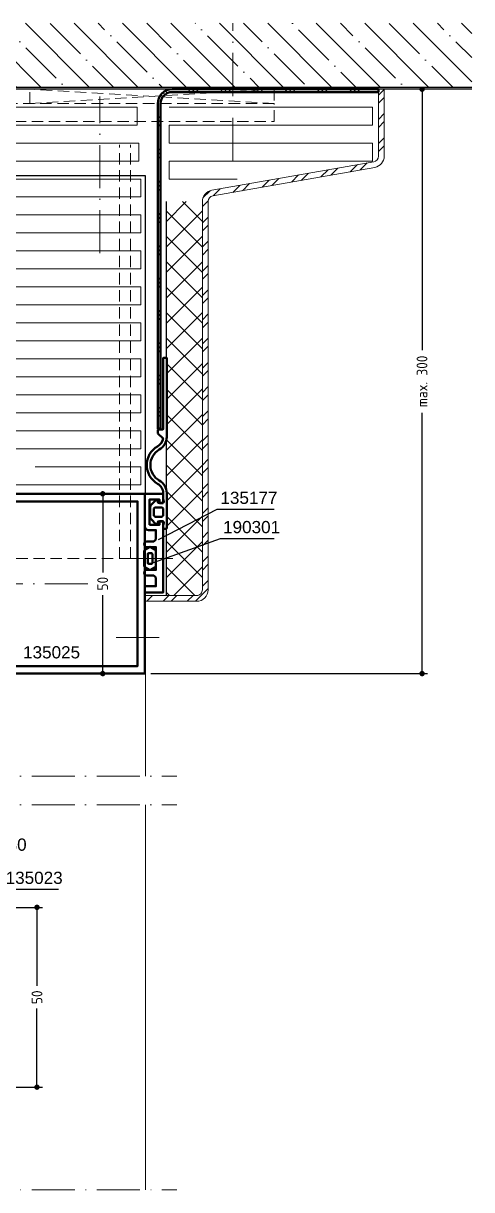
# Model space of a CAD drawing. Header units: millimetres. Extents: x -137 to 196, y -197 to 386.
# Drawn here: x 71.7 to 196.4, y 61.5 to 385.8 of the extents above; entities that cross this region are included whole.
import ezdxf

# ---------------------------------------------------------------- set-up
doc = ezdxf.new("R2010")
doc.units = ezdxf.units.MM
for name, pattern in [('ACAD_ISO10W100', [18, 12, -3, 0, -3]), ('AUSGEZOGEN', [0]), ('HIDDEN2', [4.7625, 3.175, -1.5875])]:
    doc.linetypes.add(name, pattern=pattern)
doc.layers.get('0').update_dxf_attribs({"linetype": 'CONTINUOUS'})
doc.layers.get('DEFPOINTS').update_dxf_attribs({"linetype": 'CONTINUOUS'})
for name, color, linetype, lineweight in [('AM_5', 3, 'CONTINUOUS', 25), ('AM_C', 50, 'CONTINUOUS', 50), ('AM_S', 80, 'CONTINUOUS', 50), ('Cent3', 70, 'ACAD_ISO10W100', 18), ('CHide3', 70, 'HIDDEN2', 18), ('Cont2', 2, 'CONTINUOUS', 25), ('Cont3', 70, 'CONTINUOUS', 18), ('Cont4', 10, 'AUSGEZOGEN', 13), ('Cont_ST', 70, 'CONTINUOUS', 18)]:
    doc.layers.add(name, color=color, linetype=linetype, lineweight=lineweight)
doc.layers.get('0').off()
doc.styles.add('HBS_DIMTEXTSTYLE', font='isocp.shx')
doc.styles.add('SWISSL', font='swissl.ttf')
doc.dimstyles.new('Konstruktionsschnitt 1-1$0', dxfattribs={"dimtxt": 3, "dimasz": 1.5, "dimexe": 1.5, "dimexo": 1.5, "dimgap": 1.5, "dimtad": 0, "dimdsep": 46, "dimtxsty": 'HBS_DIMTEXTSTYLE', "dimblk": 'PUNKT', "dimcen": 0, "dimclrd": 3, "dimclre": 3, "dimclrt": 2, "dimadec": 1, "dimazin": 2, "dimtfac": 0.7, "dimtofl": 0, "dimtmove": 0, "dimatfit": 3, "dimfxl": 0, "dimtolj": 1, "dimtzin": 0, "dimarcsym": 0})

# ---------------------------------------------------------------- blocks, each defined once
blk = doc.blocks.new('PUNKT')
at = {"color": 0, "linetype": 'Continuous'}
blk.add_line((-0.5, 0), (-1, 0), dxfattribs=at)
at = {"color": 0, "linetype": 'Continuous', "const_width": 0.5}
blk.add_lwpolyline([(-0.25, 0, 1), (0.25, 0, 1)], format="xyb", close=True, dxfattribs=at)
blk = doc.blocks.new('*D37')
at = {"layer": 'AM_5', "color": 3, "lineweight": -2, "transparency": 16777216}
for p, q in [((91.65, 255), (95.29, 255)), ((93.79, 253.5), (93.79, 233.15)), ((93.79, 206.5), (93.79, 226.85)), ((91.47, 205), (95.29, 205))]:
    blk.add_line(p, q, dxfattribs=at)
at = {"layer": 'DEFPOINTS', "color": 0, "transparency": 16777216}
for p in [(90.15, 255), (89.97, 205), (93.79, 205)]:
    blk.add_point(p, dxfattribs=at)
at = {"layer": 'AM_5', "color": 3, "lineweight": -2, "transparency": 16777216, "xscale": 1.5, "yscale": 1.5, "zscale": 1.5}
for p, rotation in [((93.79, 255), 90), ((93.79, 205), 270)]:
    blk.add_blockref('PUNKT', p, dxfattribs=dict(at, rotation=rotation))
at = {"layer": 'AM_5', "color": 2, "transparency": 16777216, "insert": (93.79, 230), "char_height": 3, "attachment_point": 5, "rotation": 90, "style": 'HBS_DIMTEXTSTYLE'}
blk.add_mtext('\\A1;50', dxfattribs=at)
blk = doc.blocks.new('*D39')
at = {"layer": 'AM_5', "color": 3, "lineweight": -2, "transparency": 16777216}
for p, q in [((67, 140), (77.01, 140)), ((75.51, 138.5), (75.51, 118.15)), ((75.51, 91.5), (75.51, 111.85)), ((67, 90), (77.01, 90))]:
    blk.add_line(p, q, dxfattribs=at)
at = {"layer": 'DEFPOINTS', "color": 0, "transparency": 16777216}
for p in [(65.5, 140), (65.5, 90), (75.51, 90)]:
    blk.add_point(p, dxfattribs=at)
at = {"layer": 'AM_5', "color": 3, "lineweight": -2, "transparency": 16777216, "xscale": 1.5, "yscale": 1.5, "zscale": 1.5}
for p, rotation in [((75.51, 140), 90), ((75.51, 90), 270)]:
    blk.add_blockref('PUNKT', p, dxfattribs=dict(at, rotation=rotation))
at = {"layer": 'AM_5', "color": 2, "transparency": 16777216, "insert": (75.51, 115), "char_height": 3, "attachment_point": 5, "rotation": 90, "style": 'HBS_DIMTEXTSTYLE'}
blk.add_mtext('\\A1;50', dxfattribs=at)
blk = doc.blocks.new('*D40')
at = {"layer": 'AM_5', "color": 3, "lineweight": -2, "transparency": 16777216}
for p, q in [((194.9, 367.5), (181.1, 367.5)), ((182.6, 366), (182.6, 294.95)), ((182.6, 206.5), (182.6, 277.55)), ((107.2, 205), (184.1, 205))]:
    blk.add_line(p, q, dxfattribs=at)
at = {"layer": 'DEFPOINTS', "color": 0, "transparency": 16777216}
for p in [(196.4, 367.5), (105.7, 205), (182.6, 205)]:
    blk.add_point(p, dxfattribs=at)
at = {"layer": 'AM_5', "color": 3, "lineweight": -2, "transparency": 16777216, "xscale": 1.5, "yscale": 1.5, "zscale": 1.5}
for p, rotation in [((182.6, 367.5), 90), ((182.6, 205), 270)]:
    blk.add_blockref('PUNKT', p, dxfattribs=dict(at, rotation=rotation))
at = {"layer": 'AM_5', "color": 2, "transparency": 16777216, "insert": (182.6, 286.25), "char_height": 3, "attachment_point": 5, "rotation": 90, "style": 'HBS_DIMTEXTSTYLE'}
blk.add_mtext('\\A1;max. 300', dxfattribs=at)
blk = doc.blocks.new('WI190301')
for points in [[(0, -1.76, -0.267949), (-0.5, -2.63), (-1.4, -3.13, -0.267949), (-1.9, -3.13), (-2.8, -2.63, -0.267949), (-3.3, -1.76), (-3.3, 1.76, -0.267949), (-2.8, 2.63), (-1.9, 3.13, -0.267949), (-1.4, 3.13), (-0.5, 2.63, -0.267949), (0, 1.76), (0, -1.76)], [(-1, -1.2, -0.414214), (-1.3, -1.5), (-2, -1.5, -0.414214), (-2.3, -1.2), (-2.3, 1.2, -0.414214), (-2, 1.5), (-1.3, 1.5, -0.414214), (-1, 1.2), (-1, -1.2)]]:
    blk.add_lwpolyline(points, format="xyb", close=True)
blk = doc.blocks.new('WI135177')
blk.add_lwpolyline([(1.5, -8.6), (4.3, -8.6), (4.3, -7.6), (5.3, -7.6), (5.3, -17.8), (5.1, -18), (5.3, -18.2), (5.3, -27.49), (0.2, -27.49), (0.2, -25.69), (3.3, -25.69), (3.3, -23.69, 0.414214), (2.3, -22.69), (0.75, -22.69, -0.57735), (0.1, -21.57), (0.44, -20.97), (0.75, -21.05), (0.75, -21.19), (3.3, -21.19), (3.3, -14.8), (0.75, -14.8), (0.75, -14.94), (0.44, -15.02), (0.1, -14.42, -0.57735), (0.75, -13.3), (2.3, -13.3, 0.414214), (3.3, -12.3), (3.3, -10.1), (1.2, -10.1, -0.414214), (0.2, -9.1), (0.2, 0), (5.3, 0), (5.3, -2.6), (4.3, -2.6), (4.3, -1.6), (1.5, -1.6), (1.5, -8.6)], format="xyb", close=True)
blk = doc.blocks.new('WI135025')
blk.add_lwpolyline([(16.2, 25), (16.2, 24.55), (12.29, 23.5), (11, 23.5), (11, 23.9), (10, 23.9), (10, 21.5), (11, 21.5), (11, 22.3), (12.7, 22.3, -0.414214), (13.7, 21.3), (13.7, 18.7, -0.414214), (12.7, 17.7), (11, 17.7), (11, 18.5), (10, 18.5), (10, 15.5), (11, 15.5), (11, 16.5), (11.8, 16.5), (13.7, 15.5), (13.7, 5.5), (11.8, 5.5), (11.8, 4.1), (9.28, 4.1), (8.8, 4.58), (8.32, 4.1), (7.88, 4.1), (7.4, 4.58), (6.92, 4.1), (6.48, 4.1), (6.05, 4.54), (5, 4.1), (0, 4.1), (0, 2), (11, 2, -1), (11, -2), (0, -2), (0, -4.1), (5, -4.1), (6.05, -4.54), (6.48, -4.1), (6.92, -4.1), (7.4, -4.58), (7.88, -4.1), (8.32, -4.1), (8.8, -4.58), (9.28, -4.1), (11.8, -4.1), (11.8, -5.5), (13.7, -5.5), (13.7, -15.5), (11.8, -16.5), (11, -16.5), (11, -15.5), (10, -15.5), (10, -18.5), (11, -18.5), (11, -17.7), (12.7, -17.7, -0.414214), (13.7, -18.7), (13.7, -21.3, -0.414214), (12.7, -22.3), (11, -22.3), (11, -21.5), (10, -21.5), (10, -23.9), (11, -23.9), (11, -23.5), (12.29, -23.5), (16.2, -24.55), (16.2, -25), (105.5, -25), (105.5, 25), (16.2, 25)], format="xyb", close=True)
blk.add_lwpolyline([(15.6, 22.9), (15.6, -22.9), (103.5, -22.9), (103.5, 22.9), (15.6, 22.9)], close=True)

msp = doc.modelspace()

# ---------------------------------------------------------------- hatches: boundary and pattern name
at = {"layer": 'Cont3'}
h = msp.add_hatch(dxfattribs=at)
h.set_pattern_fill('ANSI35', color=256, scale=1.5005, angle=90, style=0)
h.paths.add_polyline_path([(-1.319, 385.817), (-32.6, 385.817), (-32.6, 377.707), (-22.892, 368), (-1.319, 368)])
h.paths.add_polyline_path([(130, 385.817), (-1.319, 385.817), (-1.319, 368), (130, 368)])
h.paths.add_polyline_path([(196.4, 385.817), (130, 385.817), (130, 368), (196.4, 368)])
h = msp.add_hatch(dxfattribs=at)
h.set_pattern_fill('PLAST', color=256, angle=315, style=0)
edge = h.paths.add_edge_path()
edge.add_arc((113.1, 363.5), 4, 90, 180, ccw=False)
edge.add_line((113.1, 367.5), (170.471, 367.5))
edge.add_line((170.471, 367.5), (170.471, 366.7))
edge.add_line((170.471, 366.7), (113.1, 366.7))
edge.add_arc((113.1, 363.5), 3.2, 90, 180)
edge.add_line((109.9, 363.5), (109.9, 273.113))
edge.add_line((109.9, 273.113), (109.1, 273.113))
edge.add_line((109.1, 273.113), (109.1, 363.5))
h = msp.add_hatch(dxfattribs=at)
h.set_pattern_fill('ANSI37,_I', color=256, scale=40, style=2)
h.set_pattern_definition([(45, (-268.8977, -678.9915), (-3.535534, 3.535534), []), (135, (-268.8977, -678.9915), (-3.535534, -3.535534), [])])
h.paths.add_polyline_path([(121.5, 336.246), (111.5, 336.246), (111.5, 292.814, -0.2679493), (111.6, 292.64), (111.6, 270.774), (111.566, 255.689, -0.0295462), (111.6, 255.217), (111.6, 245.5, -0.2679493), (111.5, 245.327), (111.5, 226.71), (119.9, 226.71, 0.4142136), (121.5, 228.31)])
at = {"layer": 'Cont4'}
h = msp.add_hatch(dxfattribs=at)
h.set_pattern_fill('ANSI32', color=256, scale=0.50017, style=0)
edge = h.paths.add_edge_path()
edge.add_arc((168.871, 348.909), 1.6, -80, 0, ccw=False)
edge.add_line((169.149, 347.333), (124.144, 339.398))
edge.add_arc((124.7, 336.246), 3.2, 100, 180)
edge.add_line((121.5, 336.246), (121.5, 228.31))
edge.add_arc((119.9, 228.31), 1.6, -90, 0, ccw=False)
edge.add_line((119.9, 226.71), (105.5, 226.71))
edge.add_line((105.5, 226.71), (105.5, 225.11))
edge.add_line((105.5, 225.11), (119.9, 225.11))
edge.add_arc((119.9, 228.31), 3.2, 270, 360)
edge.add_line((123.1, 228.31), (123.1, 336.246))
edge.add_arc((124.7, 336.246), 1.6, 100, 180, ccw=False)
edge.add_line((124.422, 337.822), (169.427, 345.758))
edge.add_arc((168.871, 348.909), 3.2, 280, 360)
edge.add_line((172.071, 348.909), (172.071, 367.5))
edge.add_line((172.071, 367.5), (170.471, 367.5))
edge.add_line((170.471, 367.5), (170.471, 348.909))

# ---------------------------------------------------------------- linework, layer by layer
at = {"layer": 'AM_5'}
for points in [[(109.3, 242.298), (125.664, 250.683), (141.477, 250.683)], [(106.911, 235.51), (126.527, 242.545), (141.513, 242.545)], [(61.662, 140), (64.79, 145.018), (81.507, 145.018)]]:
    msp.add_lwpolyline(points, dxfattribs=at)
at = {"layer": 'AM_C'}
msp.add_lwpolyline([(109.1, 363.5, -0.4142136), (113.1, 367.5), (170.471, 367.5), (170.471, 366.7), (113.1, 366.7, 0.4142136), (109.9, 363.5), (109.9, 273.113), (109.1, 273.113)], format="xyb", close=True, dxfattribs=at)
for points in [[(109.033, 268.192, 0.5773503), (109.033, 257.799, -0.2700285), (110.6, 255.217), (110.6, 255), (110.6, 253.586), (110.79, 252.878, -0.493145), (110.5, 252.5), (109.2, 252.5), (109.045, 253.078, 0.57735), (108.543, 253.212), (107.234, 251.903, 0.198912), (107, 251.337), (107, 248.463, 0.198912), (107.234, 247.897), (108.543, 246.588, 0.57735), (109.045, 246.722), (109.2, 247.3), (110.5, 247.3, -0.493145), (110.79, 246.922), (110.6, 246.214), (110.6, 245.5, 0.414213), (110.8, 245.3), (111.4, 245.3, 0.414214), (111.6, 245.5), (111.6, 255.217, 0.2694942), (109.533, 258.666, -0.5773503), (109.533, 267.326, 0.2694942), (111.6, 270.774), (111.6, 292.64, 0.414214), (111.4, 292.84), (110.8, 292.84, 0.414214), (110.6, 292.64), (110.6, 273.04, -0.414214), (110.4, 272.84), (109.3, 272.84, 0.414214), (109.1, 272.64), (109.1, 271.923, 0.198912), (109.159, 271.781), (110.566, 270.375, -0.2344605), (109.033, 268.192)], [(108.5, 251.2), (110.1, 251.2, -0.414214), (110.6, 250.7), (110.6, 249.1, -0.414214), (110.1, 248.6), (108.5, 248.6, -0.414214), (108, 249.1), (108, 250.7, -0.414214), (108.5, 251.2)]]:
    msp.add_lwpolyline(points, format="xyb", dxfattribs=at)
at = {"layer": 'Cent3'}
for p, q in [((89.659, 230), (-46.898, 230)), ((-34.554, 176.5), (114.394, 176.5)), ((-34.554, 168.5), (114.394, 168.5)), ((-34.554, 61.5), (114.394, 61.5))]:
    msp.add_line(p, q, dxfattribs=at)
for points in [[(130, 347.5), (130, 385.817)], [(93, 321.883), (93, 365.5)], [(113.317, 237.005), (101.317, 237.005)], [(109.5, 215), (97.5, 215)]]:
    msp.add_lwpolyline(points, dxfattribs=at)
at = {"layer": 'CHide3'}
msp.add_line((101.5, 237.02), (32.5, 237.02), dxfattribs=at)
for points in [[(141.5, 367.5), (41.5, 367.5)], [(73.48, 363.5), (141.494, 367.5)], [(141.5, 363.5), (73.48, 367.5)], [(55, 358.5), (141.5, 358.5), (141.5, 363.5), (31.5, 363.5), (31.5, 358.5), (54, 358.5)], [(98.5, 237.02), (98.5, 352)], [(101.5, 237.02), (101.5, 352)]]:
    msp.add_lwpolyline(points, dxfattribs=at)
msp.add_lwpolyline([(141.5, 363.5), (73.48, 363.5), (73.48, 367.5), (141.48, 367.5)], close=True, dxfattribs=at)
at = {"layer": 'Cont2'}
for p, q in [((16.2, 343.5), (105.639, 343.5)), ((105.639, 343.5), (105.639, 255)), ((111.5, 226.71), (111.5, 336.246))]:
    msp.add_line(p, q, dxfattribs=at)
for points in [[(196.4, 367.5), (-23.1, 367.5), (-33.1, 377.5), (-33.1, 385.817)], [(196.4, 368), (-22.892, 368), (-32.6, 377.707), (-32.6, 385.817)]]:
    msp.add_lwpolyline(points, dxfattribs=at)
at = {"layer": 'Cont3'}
for p, q in [((105.7, 205), (105.7, 176.5)), ((105.7, 61.5), (105.7, 168.5))]:
    msp.add_line(p, q, dxfattribs=at)
for points in [[(38.86, 357.528), (103.36, 357.528), (103.36, 362.528), (38.36, 362.528)], [(112.231, 352.528), (112.231, 352.528), (112.231, 357.528), (168.784, 357.528), (168.784, 362.528), (112.231, 362.528)], [(39.36, 347.528), (103.86, 347.528), (103.86, 352.528), (38.86, 352.528)], [(131.176, 342.528), (112.231, 342.528), (112.231, 342.528), (112.231, 347.528), (168.784, 347.528), (168.784, 352.528), (112.231, 352.528)], [(39.36, 337.528), (104.36, 337.528), (104.36, 342.528), (39.36, 342.528)], [(39.36, 327.528), (104.36, 327.528), (104.36, 332.528), (39.36, 332.528)], [(39.36, 317.528), (104.36, 317.528), (104.36, 322.528), (39.36, 322.528)], [(39.36, 307.528), (104.36, 307.528), (104.36, 312.528), (39.36, 312.528)], [(39.36, 297.528), (104.36, 297.528), (104.36, 302.528), (39.36, 302.528)], [(39.36, 287.528), (104.36, 287.528), (104.36, 292.528), (39.36, 292.528)], [(62.668, 277.528), (104.36, 277.528), (104.36, 282.528), (39.36, 282.528)], [(54.114, 262.528), (39.36, 262.528), (39.36, 267.528), (104.36, 267.528), (104.36, 272.528), (64.165, 272.528)], [(39.36, 257.528), (104.36, 257.528), (104.36, 262.528), (75.05, 262.528)]]:
    msp.add_lwpolyline(points, dxfattribs=at)
at = {"layer": 'Cont_ST'}
msp.add_lwpolyline([(170.471, 348.909, -0.3639702), (169.149, 347.333), (124.144, 339.398, 0.3639702), (121.5, 336.246), (121.5, 228.31, -0.4142136), (119.9, 226.71), (105.5, 226.71), (105.5, 225.11), (119.9, 225.11, 0.4142136), (123.1, 228.31), (123.1, 336.246, -0.3639702), (124.422, 337.822), (169.427, 345.758, 0.3639702), (172.071, 348.909), (172.071, 367.5), (170.471, 367.5)], format="xyb", close=True, dxfattribs=at)

# ---------------------------------------------------------------- block references
at = {"layer": 'AM_C', "xscale": -1, "rotation": 180}
msp.add_blockref('WI190301', (108.6, 237.01), dxfattribs=at)
at = {"layer": 'AM_S', "xscale": -1, "rotation": 180}
msp.add_blockref('WI135025', (0, 230), dxfattribs=at)
at = {"layer": 'AM_S'}
msp.add_blockref('WI135177', (105.3, 255), dxfattribs=at)

# ---------------------------------------------------------------- texts
at = {"layer": 'AM_5', "color": 2, "style": 'SWISSL'}
for s, p in [('135177', (126.527, 252.183)), ('190301', (127.268, 244.045)), ('135025', (71.646, 209.227)), ('199180', (56.782, 155.745)), ('135023', (66.801, 146.518))]:
    msp.add_text(s, height=3.4, dxfattribs=at).set_placement(p)

# ---------------------------------------------------------------- dimensions: what is measured, and where the dimension line sits
at = {"layer": 'AM_5'}
dim = msp.add_linear_dim(base=(182.599, 205), p1=(196.4, 367.5), p2=(105.7, 205), angle=90, text='max. 300', dimstyle='Konstruktionsschnitt 1-1$0', dxfattribs=at)
dim.commit()
dim.dimension.update_dxf_attribs({"geometry": '*D40', "text_midpoint": (182.599, 286.25)})
for base, p1, p2, picture, middle in [((93.794, 205), (90.147, 255), (89.975, 205), '*D37', (93.794, 230)), ((75.511, 90), (65.5, 140), (65.5, 90), '*D39', (75.511, 115))]:
    dim = msp.add_linear_dim(base=base, p1=p1, p2=p2, angle=90, dimstyle='Konstruktionsschnitt 1-1$0', dxfattribs=at)
    dim.commit()
    dim.dimension.update_dxf_attribs({"geometry": picture, "text_midpoint": middle})

doc.saveas('drawing.dxf')
